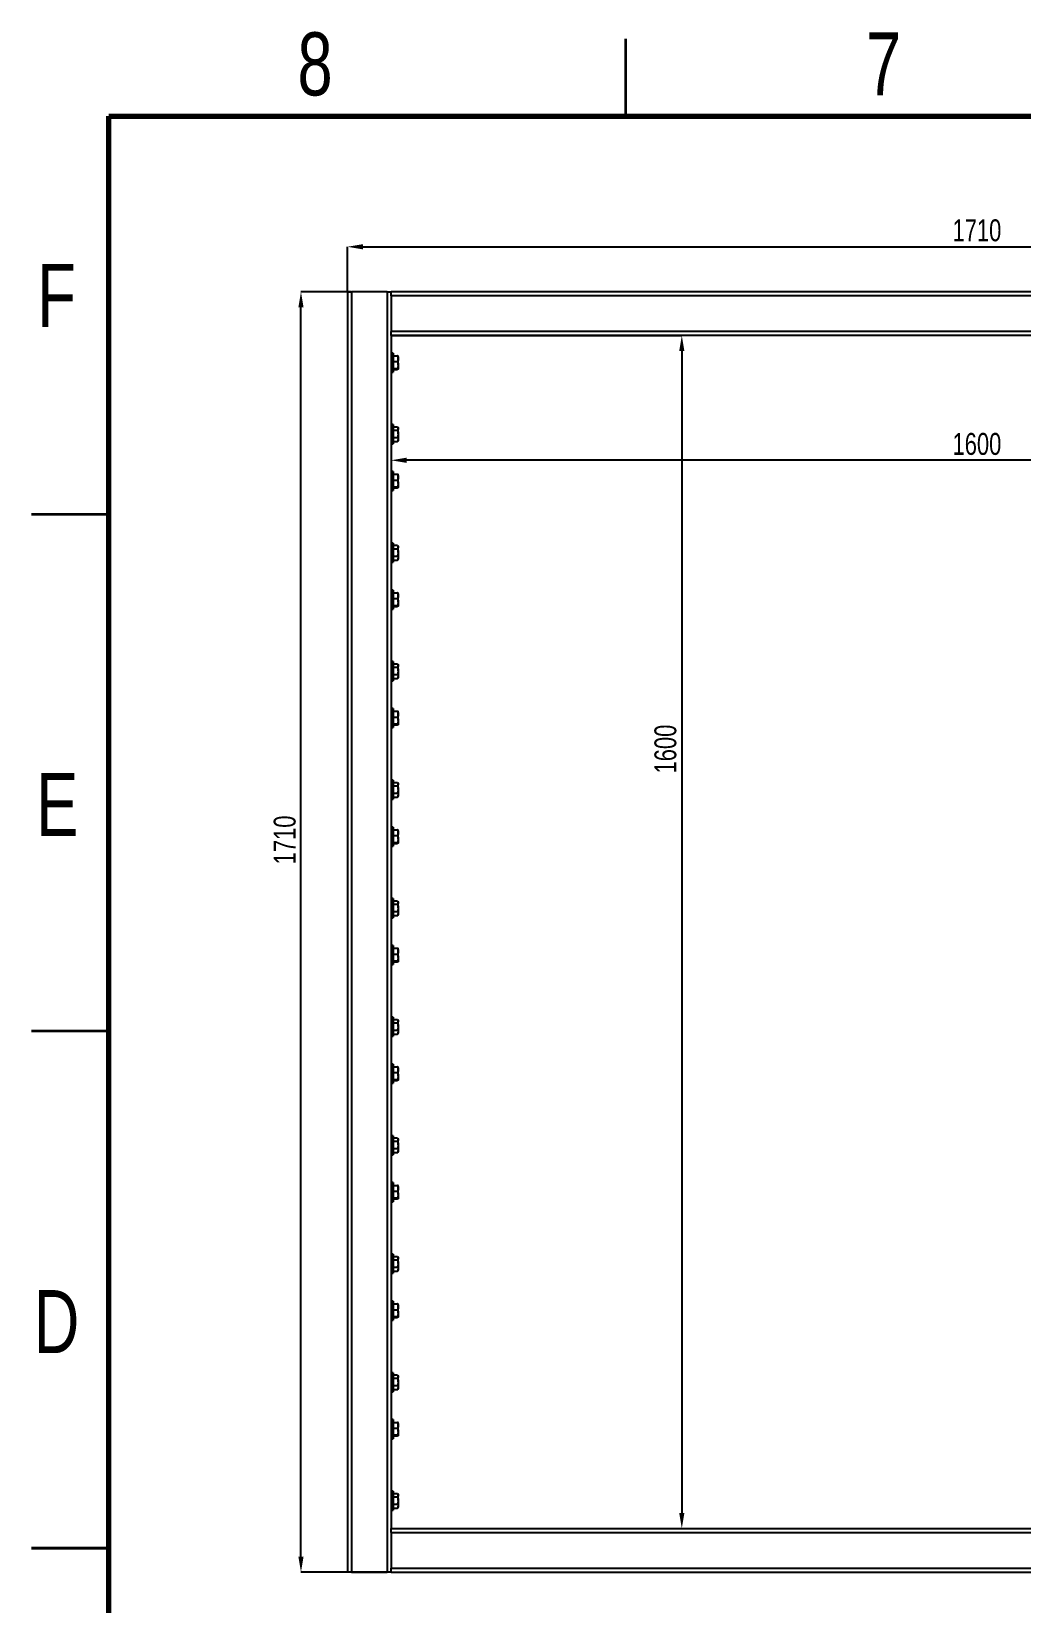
# Model space of a CAD drawing. Header units: millimetres. Extents: x -361 to 14022, y -1822 to 1455.
# Drawn here: x 3745.8 to 3841.5, y 488.1 to 640 of the extents above; entities that cross this region are included whole.
import ezdxf

# ---------------------------------------------------------------- set-up
doc = ezdxf.new("R2010")
doc.units = ezdxf.units.MM
doc.styles.add('SLDTEXTSTYLE0', font='TXT', dxfattribs={"width": 0.75})
doc.dimstyles.new('SLDDIMSTYLE4', dxfattribs={"dimtxt": 2.116667, "dimasz": 1.5, "dimexe": 0, "dimexo": 0.0625, "dimgap": 0.529167, "dimtad": 1, "dimdec": 1, "dimlfac": 13, "dimrnd": 1e-09, "dimzin": 4, "dimdsep": 46, "dimtxsty": 'SLDTEXTSTYLE0', "dimsah": 1, "dimcen": 0.09, "dimadec": 0, "dimazin": 1, "dimtfac": 1, "dimtdec": 1, "dimtofl": 0, "dimtmove": 0, "dimatfit": 3, "dimfxl": 1, "dimfrac": 2, "dimtolj": 1, "dimtzin": 12, "dimarcsym": 0})

# ---------------------------------------------------------------- blocks, each defined once
blk = doc.blocks.new('*D52')
at = {"color": 0, "linetype": 'Continuous', "lineweight": -2, "transparency": 16777216}
for p, q in [((3776.71, 614.85), (3771.9, 614.85)), ((3771.9, 492.51), (3771.9, 613.35)), ((3780.56, 491.01), (3771.9, 491.01))]:
    blk.add_line(p, q, dxfattribs=at)
at = {"color": 0, "linetype": 'Continuous', "transparency": 16777216}
for points in [[(3771.65, 613.35), (3772.15, 613.35), (3771.9, 614.85)], [(3771.65, 492.51), (3772.15, 492.51), (3771.9, 491.01)]]:
    blk.add_solid(points, dxfattribs=at)
at = {"layer": 'Defpoints', "color": 0, "linetype": 'Continuous', "transparency": 16777216}
for p in [(3771.9, 614.85), (3776.77, 614.85), (3780.62, 491.01)]:
    blk.add_point(p, dxfattribs=at)
at = {"color": 0, "linetype": 'Continuous', "lineweight": 18, "transparency": 16777216, "insert": (3769.26, 561.83), "char_height": 2.117, "attachment_point": 2, "rotation": 90, "style": 'SLDTEXTSTYLE0'}
blk.add_mtext('\\A1;1710', dxfattribs=at)
blk = doc.blocks.new('*D53')
at = {"color": 0, "linetype": 'Continuous', "lineweight": -2, "transparency": 16777216}
for p, q in [((3776.39, 614.92), (3776.39, 619.2)), ((3777.89, 619.2), (3898.73, 619.2)), ((3900.23, 614.92), (3900.23, 619.2))]:
    blk.add_line(p, q, dxfattribs=at)
at = {"color": 0, "linetype": 'Continuous', "transparency": 16777216}
for points in [[(3777.89, 619.45), (3777.89, 618.95), (3776.39, 619.2)], [(3898.73, 619.45), (3898.73, 618.95), (3900.23, 619.2)]]:
    blk.add_solid(points, dxfattribs=at)
at = {"layer": 'Defpoints', "color": 0, "linetype": 'Continuous', "transparency": 16777216}
for p in [(3900.23, 619.2), (3776.39, 614.85), (3900.23, 614.85)]:
    blk.add_point(p, dxfattribs=at)
at = {"color": 0, "linetype": 'Continuous', "lineweight": 18, "transparency": 16777216, "insert": (3837.29, 621.85), "char_height": 2.117, "attachment_point": 2, "style": 'SLDTEXTSTYLE0'}
blk.add_mtext('\\A1;1710', dxfattribs=at)
blk = doc.blocks.new('*D54')
at = {"color": 0, "linetype": 'Continuous', "lineweight": -2, "transparency": 16777216}
for p, q in [((3780.62, 610.56), (3780.62, 598.55)), ((3896, 610.56), (3896, 598.55)), ((3894.5, 598.55), (3782.12, 598.55))]:
    blk.add_line(p, q, dxfattribs=at)
at = {"color": 0, "linetype": 'Continuous', "transparency": 16777216}
for points in [[(3782.12, 598.8), (3782.12, 598.3), (3780.62, 598.55)], [(3894.5, 598.8), (3894.5, 598.3), (3896, 598.55)]]:
    blk.add_solid(points, dxfattribs=at)
at = {"layer": 'Defpoints', "color": 0, "linetype": 'Continuous', "transparency": 16777216}
for p in [(3780.62, 610.62), (3896, 610.62), (3780.62, 598.55)]:
    blk.add_point(p, dxfattribs=at)
at = {"color": 0, "linetype": 'Continuous', "lineweight": 18, "transparency": 16777216, "insert": (3837.29, 601.19), "char_height": 2.117, "attachment_point": 2, "style": 'SLDTEXTSTYLE0'}
blk.add_mtext('\\A1;1600', dxfattribs=at)
blk = doc.blocks.new('*D55')
at = {"color": 0, "linetype": 'Continuous', "lineweight": -2, "transparency": 16777216}
for p, q in [((3780.68, 610.62), (3808.74, 610.62)), ((3808.74, 609.12), (3808.74, 496.74)), ((3780.68, 495.24), (3808.74, 495.24))]:
    blk.add_line(p, q, dxfattribs=at)
at = {"color": 0, "linetype": 'Continuous', "transparency": 16777216}
for points in [[(3808.49, 609.12), (3808.99, 609.12), (3808.74, 610.62)], [(3808.49, 496.74), (3808.99, 496.74), (3808.74, 495.24)]]:
    blk.add_solid(points, dxfattribs=at)
at = {"layer": 'Defpoints', "color": 0, "linetype": 'Continuous', "transparency": 16777216}
for p in [(3780.62, 610.62), (3780.62, 495.24), (3808.74, 495.24)]:
    blk.add_point(p, dxfattribs=at)
at = {"color": 0, "linetype": 'Continuous', "lineweight": 18, "transparency": 16777216, "insert": (3806.09, 570.62), "char_height": 2.117, "attachment_point": 2, "rotation": 90, "style": 'SLDTEXTSTYLE0'}
blk.add_mtext('\\A1;1600', dxfattribs=at)

msp = doc.modelspace()

# ---------------------------------------------------------------- linework, layer by layer
at = {"color": 7, "linetype": 'Continuous', "lineweight": 35}
for p, q in [((3803.322418, 631.821882), (3803.322418, 639.321882)), ((3753.322418, 593.321882), (3745.822418, 593.321882)), ((3753.322418, 543.321882), (3745.822418, 543.321882)), ((3745.822418, 493.321882), (3753.322418, 493.321882)), ((3753.322418, 493.321882), (3745.822418, 493.321882))]:
    msp.add_line(p, q, dxfattribs=at)
at = {"color": 7, "linetype": 'Continuous', "lineweight": 70}
for p, q in [((3753.322418, 354.821882), (3753.322418, 631.821882)), ((3753.322418, 631.821882), (4153.322418, 631.821882))]:
    msp.add_line(p, q, dxfattribs=at)
at = {"color": 7, "linetype": 'Continuous', "lineweight": 25}
for p, q in [((3776.387825, 614.852822), (3776.387825, 491.006668)), ((3776.387825, 614.852822), (3776.772441, 614.852822)), ((3776.772441, 614.852822), (3776.772441, 491.006668)), ((3780.233979, 614.852822), (3776.772441, 614.852822)), ((3780.233979, 614.852822), (3780.233979, 491.006668)), ((3780.233979, 614.852822), (3780.618594, 614.852822)), ((3896.00321, 614.852822), (3780.618594, 614.852822)), ((3780.618594, 614.468207), (3780.618594, 614.852822)), ((3896.00321, 614.468207), (3780.618594, 614.468207)), ((3780.618594, 614.468207), (3780.618594, 611.006668)), ((3896.00321, 611.006668), (3780.618594, 611.006668)), ((3780.618594, 610.622053), (3780.618594, 611.006668)), ((3896.00321, 610.622053), (3780.618594, 610.622053)), ((3780.618594, 610.622053), (3780.618594, 495.237437)), ((3780.810902, 608.922684), (3780.618594, 608.922684)), ((3780.810902, 608.922684), (3780.810902, 607.64713)), ((3780.810902, 608.656347), (3781.248246, 608.656347)), ((3780.810902, 608.092992), (3781.248246, 608.092992)), ((3781.30321, 608.37467), (3781.30321, 608.614991)), ((3781.30321, 607.764622), (3781.30321, 608.37467)), ((3780.618594, 607.07653), (3780.810902, 607.07653)), ((3780.810902, 607.64713), (3780.810902, 607.07653)), ((3780.810902, 607.436252), (3781.248246, 607.436252)), ((3780.810902, 607.342867), (3781.248246, 607.342867)), ((3781.30321, 607.764622), (3781.30321, 607.389559)), ((3780.810902, 601.999607), (3780.618594, 601.999607)), ((3780.810902, 601.999607), (3780.810902, 600.724053)), ((3780.810902, 601.786201), (3781.248246, 601.786201)), ((3781.30321, 601.691914), (3781.258922, 601.768623)), ((3780.810902, 601.462558), (3781.248246, 601.462558)), ((3780.810902, 600.752886), (3781.248246, 600.752886)), ((3780.810902, 600.724053), (3780.810902, 600.153453)), ((3780.810902, 600.366858), (3781.248246, 600.366858)), ((3781.248246, 600.366858), (3781.257501, 600.385257)), ((3781.258922, 600.384437), (3781.30321, 600.461145)), ((3781.30321, 601.62438), (3781.30321, 601.691914)), ((3781.30321, 601.107722), (3781.30321, 601.62438)), ((3781.30321, 601.107722), (3781.30321, 600.559872)), ((3781.30321, 600.461145), (3781.30321, 600.559872)), ((3780.618594, 600.153453), (3780.810902, 600.153453)), ((3780.810902, 597.461145), (3780.618594, 597.461145)), ((3780.810902, 597.461145), (3780.810902, 596.185592)), ((3780.810902, 597.194808), (3781.248246, 597.194808)), ((3780.810902, 596.631454), (3781.248246, 596.631454)), ((3780.810902, 596.185592), (3780.810902, 595.614991)), ((3780.810902, 595.974714), (3781.248246, 595.974714)), ((3780.810902, 595.881328), (3781.248246, 595.881328)), ((3781.30321, 596.913131), (3781.30321, 597.153452)), ((3781.30321, 596.303084), (3781.30321, 596.913131)), ((3781.30321, 596.303084), (3781.30321, 595.928021)), ((3780.618594, 595.614991), (3780.810902, 595.614991)), ((3780.810902, 590.538068), (3780.618594, 590.538068)), ((3780.810902, 590.538068), (3780.810902, 589.262515)), ((3780.810902, 590.324663), (3781.248246, 590.324663)), ((3780.810902, 590.001019), (3781.248246, 590.001019)), ((3781.30321, 590.230376), (3781.258922, 590.307084)), ((3781.30321, 590.162841), (3781.30321, 590.230376)), ((3781.30321, 589.646184), (3781.30321, 590.162841)), ((3781.30321, 589.646184), (3781.30321, 589.098334)), ((3780.618594, 588.691914), (3780.810902, 588.691914)), ((3780.810902, 589.291348), (3781.248246, 589.291348)), ((3780.810902, 589.262515), (3780.810902, 588.691914)), ((3780.810902, 588.90532), (3781.248246, 588.90532)), ((3781.248246, 588.90532), (3781.257501, 588.923719)), ((3781.258922, 588.922898), (3781.30321, 588.999607)), ((3781.30321, 588.999607), (3781.30321, 589.098334)), ((3780.810902, 585.999607), (3780.618594, 585.999607)), ((3780.810902, 585.999607), (3780.810902, 584.724053)), ((3780.810902, 585.73327), (3781.248246, 585.73327)), ((3780.810902, 585.169916), (3781.248246, 585.169916)), ((3781.30321, 585.451593), (3781.30321, 585.691914)), ((3781.30321, 584.841545), (3781.30321, 585.451593)), ((3780.618594, 584.153453), (3780.810902, 584.153453)), ((3780.810902, 584.724053), (3780.810902, 584.153453)), ((3780.810902, 584.513175), (3781.248246, 584.513175)), ((3780.810902, 584.41979), (3781.248246, 584.41979)), ((3781.30321, 584.841545), (3781.30321, 584.466482)), ((3780.810902, 579.07653), (3780.618594, 579.07653)), ((3780.810902, 579.07653), (3780.810902, 577.800976)), ((3780.810902, 578.863124), (3781.248246, 578.863124)), ((3780.810902, 578.539481), (3781.248246, 578.539481)), ((3780.810902, 577.829809), (3781.248246, 577.829809)), ((3780.810902, 577.800976), (3780.810902, 577.230376)), ((3780.810902, 577.443781), (3781.248246, 577.443781)), ((3781.248246, 577.443781), (3781.257501, 577.462181)), ((3781.30321, 578.768837), (3781.258922, 578.845546)), ((3781.258922, 577.46136), (3781.30321, 577.538068)), ((3781.30321, 578.701303), (3781.30321, 578.768837)), ((3781.30321, 578.184645), (3781.30321, 578.701303)), ((3781.30321, 578.184645), (3781.30321, 577.636795)), ((3781.30321, 577.538068), (3781.30321, 577.636795)), ((3780.618594, 577.230376), (3780.810902, 577.230376)), ((3780.810902, 574.538068), (3780.618594, 574.538068)), ((3780.810902, 574.538068), (3780.810902, 573.262515)), ((3780.810902, 574.271731), (3781.248246, 574.271731)), ((3780.810902, 573.708377), (3781.248246, 573.708377)), ((3780.810902, 573.262515), (3780.810902, 572.691914)), ((3780.810902, 573.051637), (3781.248246, 573.051637)), ((3780.810902, 572.958251), (3781.248246, 572.958251)), ((3781.30321, 573.990054), (3781.30321, 574.230376)), ((3781.30321, 573.380007), (3781.30321, 573.990054)), ((3781.30321, 573.380007), (3781.30321, 573.004944)), ((3780.618594, 572.691914), (3780.810902, 572.691914)), ((3780.810902, 567.614991), (3780.618594, 567.614991)), ((3780.810902, 567.614991), (3780.810902, 566.339438)), ((3780.810902, 567.401586), (3781.248246, 567.401586)), ((3780.810902, 567.077942), (3781.248246, 567.077942)), ((3781.30321, 567.307299), (3781.258922, 567.384007)), ((3781.30321, 567.239764), (3781.30321, 567.307299)), ((3781.30321, 566.723107), (3781.30321, 567.239764)), ((3780.618594, 565.768837), (3780.810902, 565.768837)), ((3780.810902, 566.368271), (3781.248246, 566.368271)), ((3780.810902, 566.339438), (3780.810902, 565.768837)), ((3780.810902, 565.982243), (3781.248246, 565.982243)), ((3781.248246, 565.982243), (3781.257501, 566.000642)), ((3781.258922, 565.999821), (3781.30321, 566.07653)), ((3781.30321, 566.723107), (3781.30321, 566.175257)), ((3781.30321, 566.07653), (3781.30321, 566.175257)), ((3780.810902, 563.07653), (3780.618594, 563.07653)), ((3780.810902, 563.07653), (3780.810902, 561.800976)), ((3780.810902, 562.810193), (3781.248246, 562.810193)), ((3780.810902, 562.246839), (3781.248246, 562.246839)), ((3781.30321, 562.528516), (3781.30321, 562.768837)), ((3781.30321, 561.918469), (3781.30321, 562.528516)), ((3780.618594, 561.230376), (3780.810902, 561.230376)), ((3780.810902, 561.800976), (3780.810902, 561.230376)), ((3780.810902, 561.590098), (3781.248246, 561.590098)), ((3780.810902, 561.496713), (3781.248246, 561.496713)), ((3781.30321, 561.918469), (3781.30321, 561.543406)), ((3780.810902, 556.153453), (3780.618594, 556.153453)), ((3780.810902, 556.153453), (3780.810902, 554.8779)), ((3780.810902, 555.940047), (3781.248246, 555.940047)), ((3780.810902, 555.616404), (3781.248246, 555.616404)), ((3780.810902, 554.906732), (3781.248246, 554.906732)), ((3780.810902, 554.8779), (3780.810902, 554.307299)), ((3781.30321, 555.84576), (3781.258922, 555.922469)), ((3781.30321, 555.778226), (3781.30321, 555.84576)), ((3781.30321, 555.261568), (3781.30321, 555.778226)), ((3781.30321, 555.261568), (3781.30321, 554.713718)), ((3781.30321, 554.614991), (3781.30321, 554.713718)), ((3780.618594, 554.307299), (3780.810902, 554.307299)), ((3780.810902, 554.520704), (3781.248246, 554.520704)), ((3781.248246, 554.520704), (3781.257501, 554.539104)), ((3781.258922, 554.538283), (3781.30321, 554.614991)), ((3780.810902, 551.614991), (3780.618594, 551.614991)), ((3780.810902, 551.614991), (3780.810902, 550.339438)), ((3780.810902, 551.348654), (3781.248246, 551.348654)), ((3780.810902, 550.7853), (3781.248246, 550.7853)), ((3780.810902, 550.339438), (3780.810902, 549.768837)), ((3780.810902, 550.12856), (3781.248246, 550.12856)), ((3781.30321, 551.066977), (3781.30321, 551.307299)), ((3781.30321, 550.45693), (3781.30321, 551.066977)), ((3781.30321, 550.45693), (3781.30321, 550.081867)), ((3780.618594, 549.768837), (3780.810902, 549.768837)), ((3780.810902, 550.035174), (3781.248246, 550.035174)), ((3780.810902, 544.691914), (3780.618594, 544.691914)), ((3780.810902, 544.691914), (3780.810902, 543.416361)), ((3780.810902, 544.478509), (3781.248246, 544.478509)), ((3780.810902, 544.154866), (3781.248246, 544.154866)), ((3781.30321, 544.384222), (3781.258922, 544.46093)), ((3781.30321, 544.316687), (3781.30321, 544.384222)), ((3781.30321, 543.80003), (3781.30321, 544.316687)), ((3780.618594, 542.84576), (3780.810902, 542.84576)), ((3780.810902, 543.445194), (3781.248246, 543.445194)), ((3780.810902, 543.416361), (3780.810902, 542.84576)), ((3780.810902, 543.059166), (3781.248246, 543.059166)), ((3781.248246, 543.059166), (3781.257501, 543.077565)), ((3781.258922, 543.076744), (3781.30321, 543.153453)), ((3781.30321, 543.80003), (3781.30321, 543.25218)), ((3781.30321, 543.153453), (3781.30321, 543.25218)), ((3780.810902, 540.153453), (3780.618594, 540.153453)), ((3780.810902, 540.153453), (3780.810902, 538.8779)), ((3780.810902, 539.887116), (3781.248246, 539.887116)), ((3781.30321, 539.605439), (3781.30321, 539.84576)), ((3781.30321, 538.995392), (3781.30321, 539.605439)), ((3780.618594, 538.307299), (3780.810902, 538.307299)), ((3780.810902, 539.323762), (3781.248246, 539.323762)), ((3780.810902, 538.8779), (3780.810902, 538.307299)), ((3780.810902, 538.667022), (3781.248246, 538.667022)), ((3780.810902, 538.573636), (3781.248246, 538.573636)), ((3781.30321, 538.995392), (3781.30321, 538.620329)), ((3780.810902, 533.230376), (3780.618594, 533.230376)), ((3780.810902, 533.230376), (3780.810902, 531.954823)), ((3780.810902, 533.01697), (3781.248246, 533.01697)), ((3780.810902, 532.693327), (3781.248246, 532.693327)), ((3780.810902, 531.983656), (3781.248246, 531.983656)), ((3780.810902, 531.954823), (3780.810902, 531.384222)), ((3781.30321, 532.922684), (3781.258922, 532.999392)), ((3781.30321, 532.855149), (3781.30321, 532.922684)), ((3781.30321, 532.338491), (3781.30321, 532.855149)), ((3781.30321, 532.338491), (3781.30321, 531.790641)), ((3780.618594, 531.384222), (3780.810902, 531.384222)), ((3780.810902, 531.597627), (3781.248246, 531.597627)), ((3781.248246, 531.597627), (3781.257501, 531.616027)), ((3781.258922, 531.615206), (3781.30321, 531.691914)), ((3781.30321, 531.691914), (3781.30321, 531.790641)), ((3780.810902, 528.691914), (3780.618594, 528.691914)), ((3780.810902, 528.691914), (3780.810902, 527.416361)), ((3780.810902, 528.425577), (3781.248246, 528.425577)), ((3780.810902, 527.862223), (3781.248246, 527.862223)), ((3780.810902, 527.416361), (3780.810902, 526.84576)), ((3781.30321, 528.1439), (3781.30321, 528.384222)), ((3781.30321, 527.533853), (3781.30321, 528.1439)), ((3781.30321, 527.533853), (3781.30321, 527.15879)), ((3780.618594, 526.84576), (3780.810902, 526.84576)), ((3780.810902, 527.205483), (3781.248246, 527.205483)), ((3780.810902, 527.112097), (3781.248246, 527.112097)), ((3780.810902, 521.768837), (3780.618594, 521.768837)), ((3780.810902, 521.768837), (3780.810902, 520.493284)), ((3780.810902, 521.555432), (3781.248246, 521.555432)), ((3780.810902, 521.231789), (3781.248246, 521.231789)), ((3781.30321, 521.461145), (3781.258922, 521.537853)), ((3781.30321, 521.39361), (3781.30321, 521.461145)), ((3781.30321, 520.876953), (3781.30321, 521.39361)), ((3780.618594, 519.922684), (3780.810902, 519.922684)), ((3780.810902, 520.522117), (3781.248246, 520.522117)), ((3780.810902, 520.493284), (3780.810902, 519.922684)), ((3780.810902, 520.136089), (3781.248246, 520.136089)), ((3781.248246, 520.136089), (3781.257501, 520.154488)), ((3781.258922, 520.153667), (3781.30321, 520.230376)), ((3781.30321, 520.876953), (3781.30321, 520.329103)), ((3781.30321, 520.230376), (3781.30321, 520.329103)), ((3780.810902, 517.230376), (3780.618594, 517.230376)), ((3780.810902, 517.230376), (3780.810902, 515.954823)), ((3780.810902, 516.964039), (3781.248246, 516.964039)), ((3781.30321, 516.682362), (3781.30321, 516.922683)), ((3781.30321, 516.072315), (3781.30321, 516.682362)), ((3780.618594, 515.384222), (3780.810902, 515.384222)), ((3780.810902, 516.400685), (3781.248246, 516.400685)), ((3780.810902, 515.954823), (3780.810902, 515.384222)), ((3780.810902, 515.743945), (3781.248246, 515.743945)), ((3780.810902, 515.650559), (3781.248246, 515.650559)), ((3781.30321, 516.072315), (3781.30321, 515.697252)), ((3780.810902, 510.307299), (3780.618594, 510.307299)), ((3780.810902, 510.307299), (3780.810902, 509.031746)), ((3780.810902, 510.093893), (3781.248246, 510.093893)), ((3780.810902, 509.77025), (3781.248246, 509.77025)), ((3780.810902, 509.060579), (3781.248246, 509.060579)), ((3781.30321, 509.999607), (3781.258922, 510.076315)), ((3781.30321, 509.932072), (3781.30321, 509.999607)), ((3781.30321, 509.415414), (3781.30321, 509.932072)), ((3781.30321, 509.415414), (3781.30321, 508.867565)), ((3780.618594, 508.461145), (3780.810902, 508.461145)), ((3780.810902, 509.031746), (3780.810902, 508.461145)), ((3780.810902, 508.67455), (3781.248246, 508.67455)), ((3781.248246, 508.67455), (3781.257501, 508.69295)), ((3781.258922, 508.692129), (3781.30321, 508.768837)), ((3781.30321, 508.768837), (3781.30321, 508.867565)), ((3780.810902, 505.768837), (3780.618594, 505.768837)), ((3780.810902, 505.768837), (3780.810902, 504.493284)), ((3780.810902, 505.502501), (3781.248246, 505.502501)), ((3780.810902, 504.939146), (3781.248246, 504.939146)), ((3780.810902, 504.493284), (3780.810902, 503.922684)), ((3781.30321, 505.220823), (3781.30321, 505.461145)), ((3781.30321, 504.610776), (3781.30321, 505.220823)), ((3781.30321, 504.610776), (3781.30321, 504.235713)), ((3780.618594, 503.922684), (3780.810902, 503.922684)), ((3780.810902, 504.282406), (3781.248246, 504.282406)), ((3780.810902, 504.18902), (3781.248246, 504.18902)), ((3780.810902, 498.84576), (3780.618594, 498.84576)), ((3780.810902, 498.84576), (3780.810902, 497.570207)), ((3780.810902, 498.632355), (3781.248246, 498.632355)), ((3781.30321, 498.538068), (3781.258922, 498.614776)), ((3781.30321, 498.470533), (3781.30321, 498.538068)), ((3781.30321, 497.953876), (3781.30321, 498.470533)), ((3780.618594, 496.999607), (3780.810902, 496.999607)), ((3780.810902, 498.308712), (3781.248246, 498.308712)), ((3780.810902, 497.59904), (3781.248246, 497.59904)), ((3780.810902, 497.570207), (3780.810902, 496.999607)), ((3780.810902, 497.213012), (3781.248246, 497.213012)), ((3781.248246, 497.213012), (3781.257501, 497.231411)), ((3781.258922, 497.230591), (3781.30321, 497.307299)), ((3781.30321, 497.953876), (3781.30321, 497.406026)), ((3781.30321, 497.307299), (3781.30321, 497.406026)), ((3780.618594, 495.237437), (3896.00321, 495.237437)), ((3780.618594, 494.852822), (3780.618594, 495.237437)), ((3780.618594, 494.852822), (3780.618594, 491.391284)), ((3780.618594, 494.852822), (3896.00321, 494.852822)), ((3776.772441, 491.006668), (3776.387825, 491.006668)), ((3776.772441, 491.006668), (3780.233979, 491.006668)), ((3780.618594, 491.006668), (3780.233979, 491.006668)), ((3780.618594, 491.391284), (3896.00321, 491.391284)), ((3780.618594, 491.006668), (3780.618594, 491.391284)), ((3780.618594, 491.006668), (3896.00321, 491.006668))]:
    msp.add_line(p, q, dxfattribs=at)
for points, knots in [([(3781.248246, 608.656347), (3781.263608, 608.610601), (3781.294614, 608.518271), (3781.300327, 608.422826), (3781.30321, 608.37467)], [0, 0, 0, 0, 0.49545796348, 1, 1, 1, 1]), ([(3781.30321, 608.609654), (3781.303144, 608.61076), (3781.302647, 608.619142), (3781.290643, 608.634945), (3781.262464, 608.649169), (3781.248246, 608.656347)], [0, 0, 0, 0, 0.0700857678, 0.530782234, 1, 1, 1, 1]), ([(3781.30321, 608.37467), (3781.303144, 608.367993), (3781.302647, 608.317432), (3781.290643, 608.222101), (3781.262464, 608.136291), (3781.248246, 608.092992)], [0, 0, 0, 0, 0.0700857678, 0.530782234, 1, 1, 1, 1]), ([(3781.248246, 608.092992), (3781.254381, 608.072827), (3781.286898, 607.965962), (3781.295903, 607.854805), (3781.30321, 607.764622)], [0, 0, 0, 0, 0.1886964523, 1, 1, 1, 1]), ([(3781.30321, 607.764622), (3781.302692, 607.740807), (3781.300274, 607.629716), (3781.271137, 607.521371), (3781.248246, 607.436252)], [0, 0, 0, 0, 0.2143775037, 1, 1, 1, 1]), ([(3781.248246, 607.436252), (3781.263608, 607.428669), (3781.294614, 607.413364), (3781.300327, 607.397542), (3781.30321, 607.389559)], [0, 0, 0, 0, 0.4954579635, 1, 1, 1, 1]), ([(3781.30321, 607.389559), (3781.303144, 607.388453), (3781.302647, 607.380071), (3781.290643, 607.364268), (3781.262464, 607.350044), (3781.248246, 607.342867)], [0, 0, 0, 0, 0.0700857678, 0.530782234, 1, 1, 1, 1]), ([(3781.257501, 601.767802), (3781.269087, 601.747606), (3781.296039, 601.700627), (3781.300606, 601.652065), (3781.30321, 601.62438)], [0, 0, 0, 0, 0.4299059605, 1, 1, 1, 1]), ([(3781.30321, 601.62438), (3781.303144, 601.620544), (3781.302647, 601.591497), (3781.290643, 601.53673), (3781.262464, 601.487432), (3781.248246, 601.462558)], [0, 0, 0, 0, 0.0700857678, 0.530782234, 1, 1, 1, 1]), ([(3781.248246, 601.462558), (3781.254381, 601.440767), (3781.286898, 601.325289), (3781.295903, 601.205173), (3781.30321, 601.107722)], [0, 0, 0, 0, 0.1886964523, 1, 1, 1, 1]), ([(3781.30321, 601.107722), (3781.302692, 601.081987), (3781.300274, 600.961942), (3781.271137, 600.844865), (3781.248246, 600.752886)], [0, 0, 0, 0, 0.21437750373, 1, 1, 1, 1]), ([(3781.248246, 600.752886), (3781.263608, 600.72154), (3781.294614, 600.658273), (3781.300327, 600.59287), (3781.30321, 600.559872)], [0, 0, 0, 0, 0.4954579635, 1, 1, 1, 1]), ([(3781.30321, 600.559872), (3781.303144, 600.555297), (3781.302647, 600.520651), (3781.290643, 600.455327), (3781.262464, 600.396527), (3781.248246, 600.366858)], [0, 0, 0, 0, 0.0700857678, 0.530782234, 1, 1, 1, 1]), ([(3781.248246, 597.194808), (3781.263608, 597.149063), (3781.294614, 597.056733), (3781.300327, 596.961287), (3781.30321, 596.913131)], [0, 0, 0, 0, 0.49545796348, 1, 1, 1, 1]), ([(3781.30321, 597.148115), (3781.303144, 597.149222), (3781.302647, 597.157603), (3781.290643, 597.173406), (3781.262464, 597.187631), (3781.248246, 597.194808)], [0, 0, 0, 0, 0.0700857678, 0.530782234, 1, 1, 1, 1]), ([(3781.30321, 596.913131), (3781.303144, 596.906455), (3781.302647, 596.855893), (3781.290643, 596.760562), (3781.262464, 596.674752), (3781.248246, 596.631454)], [0, 0, 0, 0, 0.0700857678, 0.530782234, 1, 1, 1, 1]), ([(3781.248246, 596.631454), (3781.254381, 596.611289), (3781.286898, 596.504423), (3781.295903, 596.393266), (3781.30321, 596.303084)], [0, 0, 0, 0, 0.1886964523, 1, 1, 1, 1]), ([(3781.30321, 596.303084), (3781.302692, 596.279268), (3781.300274, 596.168177), (3781.271137, 596.059832), (3781.248246, 595.974714)], [0, 0, 0, 0, 0.2143775037, 1, 1, 1, 1]), ([(3781.248246, 595.974714), (3781.263608, 595.967131), (3781.294614, 595.951825), (3781.300327, 595.936004), (3781.30321, 595.928021)], [0, 0, 0, 0, 0.4954579635, 1, 1, 1, 1]), ([(3781.30321, 595.928021), (3781.303144, 595.926914), (3781.302647, 595.918533), (3781.290643, 595.90273), (3781.262464, 595.888505), (3781.248246, 595.881328)], [0, 0, 0, 0, 0.0700857678, 0.530782234, 1, 1, 1, 1]), ([(3781.30321, 590.162841), (3781.303144, 590.159006), (3781.302647, 590.129958), (3781.290643, 590.075191), (3781.262464, 590.025894), (3781.248246, 590.001019)], [0, 0, 0, 0, 0.0700857678, 0.530782234, 1, 1, 1, 1]), ([(3781.248246, 590.001019), (3781.254381, 589.979229), (3781.286898, 589.86375), (3781.295903, 589.743634), (3781.30321, 589.646184)], [0, 0, 0, 0, 0.1886964523, 1, 1, 1, 1]), ([(3781.30321, 589.646184), (3781.302692, 589.620449), (3781.300274, 589.500404), (3781.271137, 589.383326), (3781.248246, 589.291348)], [0, 0, 0, 0, 0.21437750373, 1, 1, 1, 1]), ([(3781.257501, 590.306263), (3781.269087, 590.286067), (3781.296039, 590.239089), (3781.300606, 590.190526), (3781.30321, 590.162841)], [0, 0, 0, 0, 0.4299059605, 1, 1, 1, 1]), ([(3781.248246, 589.291348), (3781.263608, 589.260002), (3781.294614, 589.196734), (3781.300327, 589.131332), (3781.30321, 589.098334)], [0, 0, 0, 0, 0.4954579635, 1, 1, 1, 1]), ([(3781.30321, 589.098334), (3781.303144, 589.093759), (3781.302647, 589.059113), (3781.290643, 588.993789), (3781.262464, 588.934989), (3781.248246, 588.90532)], [0, 0, 0, 0, 0.0700857678, 0.530782234, 1, 1, 1, 1]), ([(3781.248246, 585.73327), (3781.263608, 585.687524), (3781.294614, 585.595194), (3781.300327, 585.499749), (3781.30321, 585.451593)], [0, 0, 0, 0, 0.4954579635, 1, 1, 1, 1]), ([(3781.30321, 585.686577), (3781.303144, 585.687684), (3781.302647, 585.696065), (3781.290643, 585.711868), (3781.262464, 585.726092), (3781.248246, 585.73327)], [0, 0, 0, 0, 0.0700857678, 0.530782234, 1, 1, 1, 1]), ([(3781.30321, 585.451593), (3781.303144, 585.444916), (3781.302647, 585.394355), (3781.290643, 585.299024), (3781.262464, 585.213214), (3781.248246, 585.169916)], [0, 0, 0, 0, 0.0700857678, 0.530782234, 1, 1, 1, 1]), ([(3781.248246, 585.169916), (3781.254381, 585.14975), (3781.286898, 585.042885), (3781.295903, 584.931728), (3781.30321, 584.841545)], [0, 0, 0, 0, 0.1886964523, 1, 1, 1, 1]), ([(3781.30321, 584.841545), (3781.302692, 584.81773), (3781.300274, 584.706639), (3781.271137, 584.598294), (3781.248246, 584.513175)], [0, 0, 0, 0, 0.2143775037, 1, 1, 1, 1]), ([(3781.248246, 584.513175), (3781.263608, 584.505592), (3781.294614, 584.490287), (3781.300327, 584.474465), (3781.30321, 584.466482)], [0, 0, 0, 0, 0.4954579635, 1, 1, 1, 1]), ([(3781.30321, 584.466482), (3781.303144, 584.465376), (3781.302647, 584.456994), (3781.290643, 584.441192), (3781.262464, 584.426967), (3781.248246, 584.41979)], [0, 0, 0, 0, 0.0700857678, 0.530782234, 1, 1, 1, 1]), ([(3781.30321, 578.701303), (3781.303144, 578.697467), (3781.302647, 578.66842), (3781.290643, 578.613653), (3781.262464, 578.564355), (3781.248246, 578.539481)], [0, 0, 0, 0, 0.0700857678, 0.530782234, 1, 1, 1, 1]), ([(3781.248246, 578.539481), (3781.254381, 578.517691), (3781.286898, 578.402212), (3781.295903, 578.282096), (3781.30321, 578.184645)], [0, 0, 0, 0, 0.1886964523, 1, 1, 1, 1]), ([(3781.30321, 578.184645), (3781.302692, 578.15891), (3781.300274, 578.038865), (3781.271137, 577.921788), (3781.248246, 577.829809)], [0, 0, 0, 0, 0.21437750373, 1, 1, 1, 1]), ([(3781.248246, 577.829809), (3781.263608, 577.798463), (3781.294614, 577.735196), (3781.300327, 577.669793), (3781.30321, 577.636795)], [0, 0, 0, 0, 0.4954579635, 1, 1, 1, 1]), ([(3781.30321, 577.636795), (3781.303144, 577.632221), (3781.302647, 577.597574), (3781.290643, 577.53225), (3781.262464, 577.47345), (3781.248246, 577.443781)], [0, 0, 0, 0, 0.0700857678, 0.530782234, 1, 1, 1, 1]), ([(3781.257501, 578.844725), (3781.269087, 578.824529), (3781.296039, 578.77755), (3781.300606, 578.728988), (3781.30321, 578.701303)], [0, 0, 0, 0, 0.4299059605, 1, 1, 1, 1]), ([(3781.248246, 574.271731), (3781.263608, 574.225986), (3781.294614, 574.133656), (3781.300327, 574.03821), (3781.30321, 573.990054)], [0, 0, 0, 0, 0.4954579635, 1, 1, 1, 1]), ([(3781.30321, 574.225038), (3781.303144, 574.226145), (3781.302647, 574.234527), (3781.290643, 574.250329), (3781.262464, 574.264554), (3781.248246, 574.271731)], [0, 0, 0, 0, 0.0700857678, 0.530782234, 1, 1, 1, 1]), ([(3781.30321, 573.990054), (3781.303144, 573.983378), (3781.302647, 573.932817), (3781.290643, 573.837485), (3781.262464, 573.751675), (3781.248246, 573.708377)], [0, 0, 0, 0, 0.0700857678, 0.530782234, 1, 1, 1, 1]), ([(3781.248246, 573.708377), (3781.254381, 573.688212), (3781.286898, 573.581346), (3781.295903, 573.470189), (3781.30321, 573.380007)], [0, 0, 0, 0, 0.1886964523, 1, 1, 1, 1]), ([(3781.30321, 573.380007), (3781.302692, 573.356192), (3781.300274, 573.2451), (3781.271137, 573.136755), (3781.248246, 573.051637)], [0, 0, 0, 0, 0.2143775037, 1, 1, 1, 1]), ([(3781.248246, 573.051637), (3781.263608, 573.044054), (3781.294614, 573.028749), (3781.300327, 573.012927), (3781.30321, 573.004944)], [0, 0, 0, 0, 0.4954579635, 1, 1, 1, 1]), ([(3781.30321, 573.004944), (3781.303144, 573.003837), (3781.302647, 572.995456), (3781.290643, 572.979653), (3781.262464, 572.965429), (3781.248246, 572.958251)], [0, 0, 0, 0, 0.0700857678, 0.530782234, 1, 1, 1, 1]), ([(3781.30321, 567.239764), (3781.303144, 567.235929), (3781.302647, 567.206881), (3781.290643, 567.152114), (3781.262464, 567.102817), (3781.248246, 567.077942)], [0, 0, 0, 0, 0.0700857678, 0.530782234, 1, 1, 1, 1]), ([(3781.248246, 567.077942), (3781.254381, 567.056152), (3781.286898, 566.940673), (3781.295903, 566.820557), (3781.30321, 566.723107)], [0, 0, 0, 0, 0.1886964523, 1, 1, 1, 1]), ([(3781.257501, 567.383186), (3781.269087, 567.36299), (3781.296039, 567.316012), (3781.300606, 567.267449), (3781.30321, 567.239764)], [0, 0, 0, 0, 0.4299059605, 1, 1, 1, 1]), ([(3781.30321, 566.723107), (3781.302692, 566.697372), (3781.300274, 566.577327), (3781.271137, 566.460249), (3781.248246, 566.368271)], [0, 0, 0, 0, 0.21437750373, 1, 1, 1, 1]), ([(3781.248246, 566.368271), (3781.263608, 566.336925), (3781.294614, 566.273657), (3781.300327, 566.208255), (3781.30321, 566.175257)], [0, 0, 0, 0, 0.4954579635, 1, 1, 1, 1]), ([(3781.30321, 566.175257), (3781.303144, 566.170682), (3781.302647, 566.136036), (3781.290643, 566.070712), (3781.262464, 566.011912), (3781.248246, 565.982243)], [0, 0, 0, 0, 0.0700857678, 0.530782234, 1, 1, 1, 1]), ([(3781.248246, 562.810193), (3781.263608, 562.764447), (3781.294614, 562.672117), (3781.300327, 562.576672), (3781.30321, 562.528516)], [0, 0, 0, 0, 0.4954579635, 1, 1, 1, 1]), ([(3781.30321, 562.7635), (3781.303144, 562.764607), (3781.302647, 562.772988), (3781.290643, 562.788791), (3781.262464, 562.803015), (3781.248246, 562.810193)], [0, 0, 0, 0, 0.0700857678, 0.530782234, 1, 1, 1, 1]), ([(3781.30321, 562.528516), (3781.303144, 562.521839), (3781.302647, 562.471278), (3781.290643, 562.375947), (3781.262464, 562.290137), (3781.248246, 562.246839)], [0, 0, 0, 0, 0.0700857678, 0.530782234, 1, 1, 1, 1]), ([(3781.248246, 562.246839), (3781.254381, 562.226673), (3781.286898, 562.119808), (3781.295903, 562.008651), (3781.30321, 561.918469)], [0, 0, 0, 0, 0.1886964523, 1, 1, 1, 1]), ([(3781.30321, 561.918469), (3781.302692, 561.894653), (3781.300274, 561.783562), (3781.271137, 561.675217), (3781.248246, 561.590098)], [0, 0, 0, 0, 0.2143775037, 1, 1, 1, 1]), ([(3781.248246, 561.590098), (3781.263608, 561.582515), (3781.294614, 561.56721), (3781.300327, 561.551388), (3781.30321, 561.543406)], [0, 0, 0, 0, 0.4954579635, 1, 1, 1, 1]), ([(3781.30321, 561.543406), (3781.303144, 561.542299), (3781.302647, 561.533917), (3781.290643, 561.518115), (3781.262464, 561.50389), (3781.248246, 561.496713)], [0, 0, 0, 0, 0.0700857678, 0.530782234, 1, 1, 1, 1]), ([(3781.30321, 555.778226), (3781.303144, 555.77439), (3781.302647, 555.745343), (3781.290643, 555.690576), (3781.262464, 555.641279), (3781.248246, 555.616404)], [0, 0, 0, 0, 0.0700857678, 0.530782234, 1, 1, 1, 1]), ([(3781.248246, 555.616404), (3781.254381, 555.594614), (3781.286898, 555.479135), (3781.295903, 555.359019), (3781.30321, 555.261568)], [0, 0, 0, 0, 0.1886964523, 1, 1, 1, 1]), ([(3781.30321, 555.261568), (3781.302692, 555.235833), (3781.300274, 555.115788), (3781.271137, 554.998711), (3781.248246, 554.906732)], [0, 0, 0, 0, 0.21437750373, 1, 1, 1, 1]), ([(3781.248246, 554.906732), (3781.263608, 554.875386), (3781.294614, 554.812119), (3781.300327, 554.746717), (3781.30321, 554.713718)], [0, 0, 0, 0, 0.4954579635, 1, 1, 1, 1]), ([(3781.30321, 554.713718), (3781.303144, 554.709144), (3781.302647, 554.674497), (3781.290643, 554.609173), (3781.262464, 554.550374), (3781.248246, 554.520704)], [0, 0, 0, 0, 0.0700857678, 0.530782234, 1, 1, 1, 1]), ([(3781.257501, 555.921648), (3781.269087, 555.901452), (3781.296039, 555.854473), (3781.300606, 555.805911), (3781.30321, 555.778226)], [0, 0, 0, 0, 0.4299059605, 1, 1, 1, 1]), ([(3781.248246, 551.348654), (3781.263608, 551.302909), (3781.294614, 551.210579), (3781.300327, 551.115133), (3781.30321, 551.066977)], [0, 0, 0, 0, 0.4954579635, 1, 1, 1, 1]), ([(3781.30321, 551.301961), (3781.303144, 551.303068), (3781.302647, 551.31145), (3781.290643, 551.327252), (3781.262464, 551.341477), (3781.248246, 551.348654)], [0, 0, 0, 0, 0.0700857678, 0.530782234, 1, 1, 1, 1]), ([(3781.30321, 551.066977), (3781.303144, 551.060301), (3781.302647, 551.00974), (3781.290643, 550.914408), (3781.262464, 550.828598), (3781.248246, 550.7853)], [0, 0, 0, 0, 0.0700857678, 0.530782234, 1, 1, 1, 1]), ([(3781.248246, 550.7853), (3781.254381, 550.765135), (3781.286898, 550.658269), (3781.295903, 550.547112), (3781.30321, 550.45693)], [0, 0, 0, 0, 0.1886964523, 1, 1, 1, 1]), ([(3781.30321, 550.45693), (3781.302692, 550.433115), (3781.300274, 550.322023), (3781.271137, 550.213678), (3781.248246, 550.12856)], [0, 0, 0, 0, 0.2143775037, 1, 1, 1, 1]), ([(3781.248246, 550.12856), (3781.263608, 550.120977), (3781.294614, 550.105672), (3781.300327, 550.08985), (3781.30321, 550.081867)], [0, 0, 0, 0, 0.4954579635, 1, 1, 1, 1]), ([(3781.30321, 550.081867), (3781.303144, 550.08076), (3781.302647, 550.072379), (3781.290643, 550.056576), (3781.262464, 550.042352), (3781.248246, 550.035174)], [0, 0, 0, 0, 0.0700857678, 0.530782234, 1, 1, 1, 1]), ([(3781.30321, 544.316687), (3781.303144, 544.312852), (3781.302647, 544.283805), (3781.290643, 544.229037), (3781.262464, 544.17974), (3781.248246, 544.154866)], [0, 0, 0, 0, 0.0700857678, 0.530782234, 1, 1, 1, 1]), ([(3781.248246, 544.154866), (3781.254381, 544.133075), (3781.286898, 544.017597), (3781.295903, 543.89748), (3781.30321, 543.80003)], [0, 0, 0, 0, 0.1886964523, 1, 1, 1, 1]), ([(3781.257501, 544.46011), (3781.269087, 544.439913), (3781.296039, 544.392935), (3781.300606, 544.344372), (3781.30321, 544.316687)], [0, 0, 0, 0, 0.4299059605, 1, 1, 1, 1]), ([(3781.30321, 543.80003), (3781.302692, 543.774295), (3781.300274, 543.65425), (3781.271137, 543.537173), (3781.248246, 543.445194)], [0, 0, 0, 0, 0.2143775037, 1, 1, 1, 1]), ([(3781.248246, 543.445194), (3781.263608, 543.413848), (3781.294614, 543.35058), (3781.300327, 543.285178), (3781.30321, 543.25218)], [0, 0, 0, 0, 0.4954579635, 1, 1, 1, 1]), ([(3781.30321, 543.25218), (3781.303144, 543.247605), (3781.302647, 543.212959), (3781.290643, 543.147635), (3781.262464, 543.088835), (3781.248246, 543.059166)], [0, 0, 0, 0, 0.0700857678, 0.530782234, 1, 1, 1, 1]), ([(3781.248246, 539.887116), (3781.263608, 539.84137), (3781.294614, 539.74904), (3781.300327, 539.653595), (3781.30321, 539.605439)], [0, 0, 0, 0, 0.4954579635, 1, 1, 1, 1]), ([(3781.30321, 539.840423), (3781.303144, 539.84153), (3781.302647, 539.849911), (3781.290643, 539.865714), (3781.262464, 539.879938), (3781.248246, 539.887116)], [0, 0, 0, 0, 0.0700857678, 0.530782234, 1, 1, 1, 1]), ([(3781.30321, 539.605439), (3781.303144, 539.598763), (3781.302647, 539.548201), (3781.290643, 539.45287), (3781.262464, 539.36706), (3781.248246, 539.323762)], [0, 0, 0, 0, 0.0700857678, 0.530782234, 1, 1, 1, 1]), ([(3781.248246, 539.323762), (3781.254381, 539.303597), (3781.286898, 539.196731), (3781.295903, 539.085574), (3781.30321, 538.995392)], [0, 0, 0, 0, 0.1886964523, 1, 1, 1, 1]), ([(3781.30321, 538.995392), (3781.302692, 538.971576), (3781.300274, 538.860485), (3781.271137, 538.75214), (3781.248246, 538.667022)], [0, 0, 0, 0, 0.2143775037, 1, 1, 1, 1]), ([(3781.248246, 538.667022), (3781.263608, 538.659438), (3781.294614, 538.644133), (3781.300327, 538.628311), (3781.30321, 538.620329)], [0, 0, 0, 0, 0.4954579635, 1, 1, 1, 1]), ([(3781.30321, 538.620329), (3781.303144, 538.619222), (3781.302647, 538.610841), (3781.290643, 538.595038), (3781.262464, 538.580813), (3781.248246, 538.573636)], [0, 0, 0, 0, 0.0700857678, 0.530782234, 1, 1, 1, 1]), ([(3781.30321, 532.855149), (3781.303144, 532.851313), (3781.302647, 532.822266), (3781.290643, 532.767499), (3781.262464, 532.718202), (3781.248246, 532.693327)], [0, 0, 0, 0, 0.0700857678, 0.530782234, 1, 1, 1, 1]), ([(3781.248246, 532.693327), (3781.254381, 532.671537), (3781.286898, 532.556058), (3781.295903, 532.435942), (3781.30321, 532.338491)], [0, 0, 0, 0, 0.1886964523, 1, 1, 1, 1]), ([(3781.30321, 532.338491), (3781.302692, 532.312756), (3781.300274, 532.192711), (3781.271137, 532.075634), (3781.248246, 531.983656)], [0, 0, 0, 0, 0.2143775037, 1, 1, 1, 1]), ([(3781.248246, 531.983656), (3781.263608, 531.952309), (3781.294614, 531.889042), (3781.300327, 531.82364), (3781.30321, 531.790641)], [0, 0, 0, 0, 0.4954579635, 1, 1, 1, 1]), ([(3781.257501, 532.998571), (3781.269087, 532.978375), (3781.296039, 532.931396), (3781.300606, 532.882834), (3781.30321, 532.855149)], [0, 0, 0, 0, 0.4299059605, 1, 1, 1, 1]), ([(3781.30321, 531.790641), (3781.303144, 531.786067), (3781.302647, 531.75142), (3781.290643, 531.686096), (3781.262464, 531.627297), (3781.248246, 531.597627)], [0, 0, 0, 0, 0.0700857678, 0.530782234, 1, 1, 1, 1]), ([(3781.248246, 528.425577), (3781.263608, 528.379832), (3781.294614, 528.287502), (3781.300327, 528.192057), (3781.30321, 528.1439)], [0, 0, 0, 0, 0.4954579635, 1, 1, 1, 1]), ([(3781.30321, 528.378885), (3781.303144, 528.379991), (3781.302647, 528.388373), (3781.290643, 528.404176), (3781.262464, 528.4184), (3781.248246, 528.425577)], [0, 0, 0, 0, 0.0700857678, 0.530782234, 1, 1, 1, 1]), ([(3781.30321, 528.1439), (3781.303144, 528.137224), (3781.302647, 528.086663), (3781.290643, 527.991331), (3781.262464, 527.905521), (3781.248246, 527.862223)], [0, 0, 0, 0, 0.0700857678, 0.530782234, 1, 1, 1, 1]), ([(3781.248246, 527.862223), (3781.254381, 527.842058), (3781.286898, 527.735193), (3781.295903, 527.624035), (3781.30321, 527.533853)], [0, 0, 0, 0, 0.1886964523, 1, 1, 1, 1]), ([(3781.30321, 527.533853), (3781.302692, 527.510038), (3781.300274, 527.398946), (3781.271137, 527.290601), (3781.248246, 527.205483)], [0, 0, 0, 0, 0.2143775037, 1, 1, 1, 1]), ([(3781.248246, 527.205483), (3781.263608, 527.1979), (3781.294614, 527.182595), (3781.300327, 527.166773), (3781.30321, 527.15879)], [0, 0, 0, 0, 0.4954579635, 1, 1, 1, 1]), ([(3781.30321, 527.15879), (3781.303144, 527.157683), (3781.302647, 527.149302), (3781.290643, 527.133499), (3781.262464, 527.119275), (3781.248246, 527.112097)], [0, 0, 0, 0, 0.0700857678, 0.530782234, 1, 1, 1, 1]), ([(3781.30321, 521.39361), (3781.303144, 521.389775), (3781.302647, 521.360728), (3781.290643, 521.30596), (3781.262464, 521.256663), (3781.248246, 521.231789)], [0, 0, 0, 0, 0.0700857678, 0.530782234, 1, 1, 1, 1]), ([(3781.248246, 521.231789), (3781.254381, 521.209998), (3781.286898, 521.09452), (3781.295903, 520.974403), (3781.30321, 520.876953)], [0, 0, 0, 0, 0.1886964523, 1, 1, 1, 1]), ([(3781.257501, 521.537033), (3781.269087, 521.516836), (3781.296039, 521.469858), (3781.300606, 521.421295), (3781.30321, 521.39361)], [0, 0, 0, 0, 0.4299059605, 1, 1, 1, 1]), ([(3781.30321, 520.876953), (3781.302692, 520.851218), (3781.300274, 520.731173), (3781.271137, 520.614096), (3781.248246, 520.522117)], [0, 0, 0, 0, 0.2143775037, 1, 1, 1, 1]), ([(3781.248246, 520.522117), (3781.263608, 520.490771), (3781.294614, 520.427503), (3781.300327, 520.362101), (3781.30321, 520.329103)], [0, 0, 0, 0, 0.4954579635, 1, 1, 1, 1]), ([(3781.30321, 520.329103), (3781.303144, 520.324528), (3781.302647, 520.289882), (3781.290643, 520.224558), (3781.262464, 520.165758), (3781.248246, 520.136089)], [0, 0, 0, 0, 0.0700857678, 0.530782234, 1, 1, 1, 1]), ([(3781.248246, 516.964039), (3781.263608, 516.918293), (3781.294614, 516.825963), (3781.300327, 516.730518), (3781.30321, 516.682362)], [0, 0, 0, 0, 0.4954579635, 1, 1, 1, 1]), ([(3781.30321, 516.917346), (3781.303144, 516.918453), (3781.302647, 516.926834), (3781.290643, 516.942637), (3781.262464, 516.956862), (3781.248246, 516.964039)], [0, 0, 0, 0, 0.0700857678, 0.530782234, 1, 1, 1, 1]), ([(3781.30321, 516.682362), (3781.303144, 516.675686), (3781.302647, 516.625124), (3781.290643, 516.529793), (3781.262464, 516.443983), (3781.248246, 516.400685)], [0, 0, 0, 0, 0.0700857678, 0.530782234, 1, 1, 1, 1]), ([(3781.248246, 516.400685), (3781.254381, 516.38052), (3781.286898, 516.273654), (3781.295903, 516.162497), (3781.30321, 516.072315)], [0, 0, 0, 0, 0.1886964523, 1, 1, 1, 1]), ([(3781.30321, 516.072315), (3781.302692, 516.048499), (3781.300274, 515.937408), (3781.271137, 515.829063), (3781.248246, 515.743945)], [0, 0, 0, 0, 0.2143775037, 1, 1, 1, 1]), ([(3781.248246, 515.743945), (3781.263608, 515.736362), (3781.294614, 515.721056), (3781.300327, 515.705234), (3781.30321, 515.697252)], [0, 0, 0, 0, 0.4954579635, 1, 1, 1, 1]), ([(3781.30321, 515.697252), (3781.303144, 515.696145), (3781.302647, 515.687764), (3781.290643, 515.671961), (3781.262464, 515.657736), (3781.248246, 515.650559)], [0, 0, 0, 0, 0.0700857678, 0.530782234, 1, 1, 1, 1]), ([(3781.30321, 509.932072), (3781.303144, 509.928236), (3781.302647, 509.899189), (3781.290643, 509.844422), (3781.262464, 509.795125), (3781.248246, 509.77025)], [0, 0, 0, 0, 0.0700857678, 0.530782234, 1, 1, 1, 1]), ([(3781.248246, 509.77025), (3781.254381, 509.74846), (3781.286898, 509.632981), (3781.295903, 509.512865), (3781.30321, 509.415414)], [0, 0, 0, 0, 0.1886964523, 1, 1, 1, 1]), ([(3781.30321, 509.415414), (3781.302692, 509.389679), (3781.300274, 509.269634), (3781.271137, 509.152557), (3781.248246, 509.060579)], [0, 0, 0, 0, 0.2143775037, 1, 1, 1, 1]), ([(3781.248246, 509.060579), (3781.263608, 509.029232), (3781.294614, 508.965965), (3781.300327, 508.900563), (3781.30321, 508.867565)], [0, 0, 0, 0, 0.4954579635, 1, 1, 1, 1]), ([(3781.257501, 510.075494), (3781.269087, 510.055298), (3781.296039, 510.008319), (3781.300606, 509.959757), (3781.30321, 509.932072)], [0, 0, 0, 0, 0.4299059605, 1, 1, 1, 1]), ([(3781.30321, 508.867565), (3781.303144, 508.86299), (3781.302647, 508.828343), (3781.290643, 508.763019), (3781.262464, 508.70422), (3781.248246, 508.67455)], [0, 0, 0, 0, 0.0700857678, 0.530782234, 1, 1, 1, 1]), ([(3781.248246, 505.502501), (3781.263608, 505.456755), (3781.294614, 505.364425), (3781.300327, 505.26898), (3781.30321, 505.220823)], [0, 0, 0, 0, 0.4954579635, 1, 1, 1, 1]), ([(3781.30321, 505.455808), (3781.303144, 505.456914), (3781.302647, 505.465296), (3781.290643, 505.481099), (3781.262464, 505.495323), (3781.248246, 505.502501)], [0, 0, 0, 0, 0.0700857678, 0.530782234, 1, 1, 1, 1]), ([(3781.30321, 505.220823), (3781.303144, 505.214147), (3781.302647, 505.163586), (3781.290643, 505.068254), (3781.262464, 504.982444), (3781.248246, 504.939146)], [0, 0, 0, 0, 0.0700857678, 0.530782234, 1, 1, 1, 1]), ([(3781.248246, 504.939146), (3781.254381, 504.918981), (3781.286898, 504.812116), (3781.295903, 504.700958), (3781.30321, 504.610776)], [0, 0, 0, 0, 0.1886964523, 1, 1, 1, 1]), ([(3781.30321, 504.610776), (3781.302692, 504.586961), (3781.300274, 504.475869), (3781.271137, 504.367524), (3781.248246, 504.282406)], [0, 0, 0, 0, 0.2143775037, 1, 1, 1, 1]), ([(3781.248246, 504.282406), (3781.263608, 504.274823), (3781.294614, 504.259518), (3781.300327, 504.243696), (3781.30321, 504.235713)], [0, 0, 0, 0, 0.4954579635, 1, 1, 1, 1]), ([(3781.30321, 504.235713), (3781.303144, 504.234607), (3781.302647, 504.226225), (3781.290643, 504.210422), (3781.262464, 504.196198), (3781.248246, 504.18902)], [0, 0, 0, 0, 0.0700857678, 0.530782234, 1, 1, 1, 1]), ([(3781.30321, 498.470533), (3781.303144, 498.466698), (3781.302647, 498.437651), (3781.290643, 498.382883), (3781.262464, 498.333586), (3781.248246, 498.308712)], [0, 0, 0, 0, 0.0700857678, 0.530782234, 1, 1, 1, 1]), ([(3781.257501, 498.613956), (3781.269087, 498.593759), (3781.296039, 498.546781), (3781.300606, 498.498219), (3781.30321, 498.470533)], [0, 0, 0, 0, 0.4299059605, 1, 1, 1, 1]), ([(3781.248246, 498.308712), (3781.254381, 498.286921), (3781.286898, 498.171443), (3781.295903, 498.051327), (3781.30321, 497.953876)], [0, 0, 0, 0, 0.1886964523, 1, 1, 1, 1]), ([(3781.30321, 497.953876), (3781.302692, 497.928141), (3781.300274, 497.808096), (3781.271137, 497.691019), (3781.248246, 497.59904)], [0, 0, 0, 0, 0.2143775037, 1, 1, 1, 1]), ([(3781.248246, 497.59904), (3781.263608, 497.567694), (3781.294614, 497.504426), (3781.300327, 497.439024), (3781.30321, 497.406026)], [0, 0, 0, 0, 0.4954579635, 1, 1, 1, 1]), ([(3781.30321, 497.406026), (3781.303144, 497.401451), (3781.302647, 497.366805), (3781.290643, 497.301481), (3781.262464, 497.242681), (3781.248246, 497.213012)], [0, 0, 0, 0, 0.0700857678, 0.530782234, 1, 1, 1, 1])]:
    msp.add_open_spline(points, degree=3, knots=knots, dxfattribs=at)

# ---------------------------------------------------------------- texts
at = {"color": 7, "linetype": 'Continuous', "lineweight": 0, "char_height": 6.096, "attachment_point": 2, "style": 'SLDTEXTSTYLE0'}
for s, insert in [('8', (3773.261035, 639.935573)), ('7', (3828.261035, 639.935573)), ('F', (3748.258918, 617.547573)), ('E', (3748.333001, 568.297573)), ('D', (3748.252568, 518.297573))]:
    msp.add_mtext(s, dxfattribs=dict(at, insert=insert))

# ---------------------------------------------------------------- dimensions: what is measured, and where the dimension line sits
at = {"color": 7, "linetype": 'Continuous', "lineweight": 18}
for base, p1, p2, text, picture, middle in [((3900.233979, 619.202697), (3776.387825, 614.852822), (3900.233979, 614.852822), '1710', '*D53', (3837.291237, 619.202697)), ((3780.618594, 598.548871), (3896.00321, 610.622053), (3780.618594, 610.622053), '1600', '*D54', (3837.291237, 598.548871))]:
    dim = msp.add_linear_dim(base=base, p1=p1, p2=p2, text=text, dimstyle='SLDDIMSTYLE4', dxfattribs=at)
    dim.commit()
    dim.dimension.update_dxf_attribs({"geometry": picture, "text_midpoint": middle, "dimtype": 160})
for base, p1, p2, text, picture, middle in [((3771.903065, 614.852822), (3780.618594, 491.006668), (3776.772441, 614.852822), '1710', '*D52', (3771.903065, 561.829752)), ((3808.73673, 495.237437), (3780.618594, 610.622053), (3780.618594, 495.237437), '1600', '*D55', (3808.73673, 570.624334))]:
    dim = msp.add_linear_dim(base=base, p1=p1, p2=p2, angle=90, text=text, dimstyle='SLDDIMSTYLE4', dxfattribs=at)
    dim.commit()
    dim.dimension.update_dxf_attribs({"geometry": picture, "text_midpoint": middle, "dimtype": 160})

doc.saveas('drawing.dxf')
